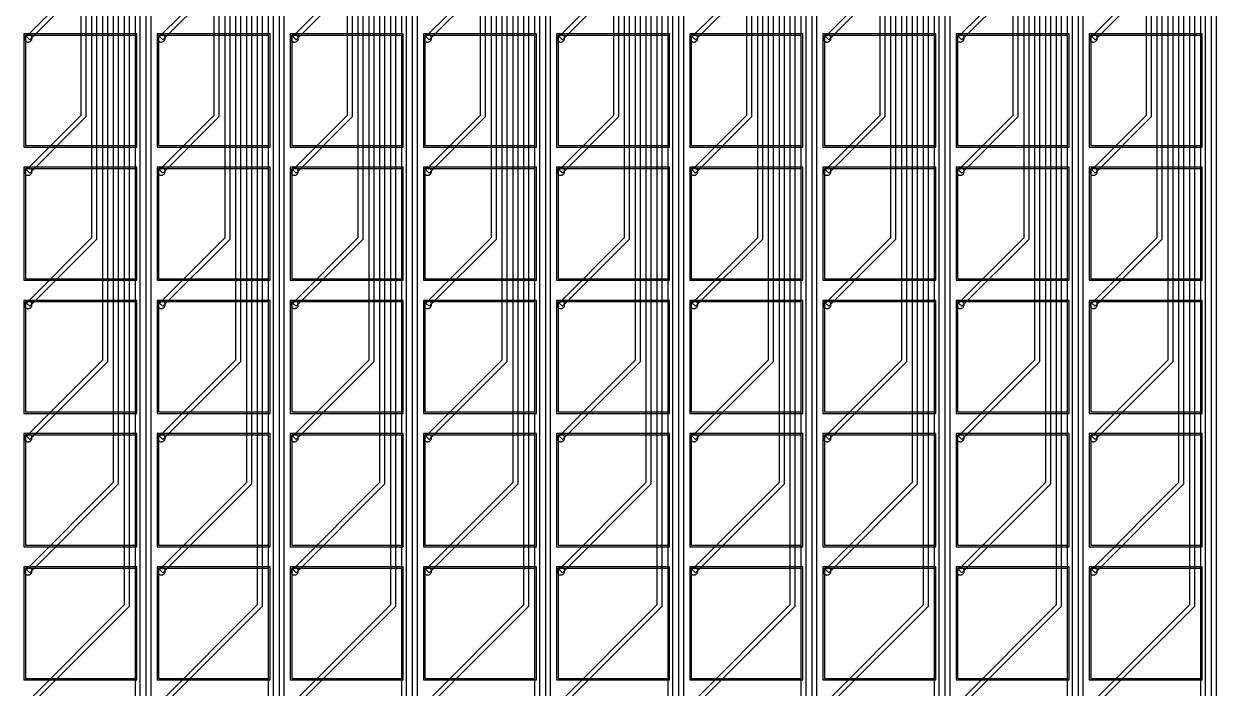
# Model space of a CAD drawing. Header units: metres. Extents: x -514 to 4285, y 130 to 1832.
# Drawn here: x 0 to 770, y 703 to 1132 of the extents above; entities that cross this region are included whole.
import ezdxf

# ---------------------------------------------------------------- set-up
doc = ezdxf.new("R2010")
doc.units = ezdxf.units.M
for name, color, linetype in [('Etching', 1, 'CONTINUOUS'), ('EtchingPad', 2, 'CONTINUOUS'), ('Metal1', 4, 'CONTINUOUS'), ('Metal2', 3, 'CONTINUOUS')]:
    doc.layers.add(name, color=color, linetype=linetype)

msp = doc.modelspace()

# ---------------------------------------------------------------- linework, layer by layer
at = {"layer": 'Etching'}
for points in [[(5.25, 1122.25), (5.23, 1122.58), (5.16, 1122.9), (5.06, 1123.21), (4.92, 1123.5), (4.73, 1123.77), (4.52, 1124.02), (4.27, 1124.23), (4, 1124.42), (3.71, 1124.56), (3.4, 1124.66), (3.08, 1124.73), (2.75, 1124.75), (2.42, 1124.73), (2.1, 1124.66), (1.79, 1124.56), (1.5, 1124.42), (1.23, 1124.23), (0.98, 1124.02), (0.77, 1123.77), (0.58, 1123.5), (0.44, 1123.21), (0.34, 1122.9), (0.27, 1122.58), (0.25, 1122.25), (0.27, 1121.92), (0.34, 1121.6), (0.44, 1121.29), (0.58, 1121), (0.77, 1120.73), (0.98, 1120.48), (1.23, 1120.27), (1.5, 1120.08), (1.79, 1119.94), (2.1, 1119.84), (2.42, 1119.77), (2.75, 1119.75), (3.08, 1119.77), (3.4, 1119.84), (3.71, 1119.94), (4, 1120.08), (4.27, 1120.27), (4.52, 1120.48), (4.73, 1120.73), (4.92, 1121), (5.06, 1121.29), (5.16, 1121.6), (5.23, 1121.92), (5.25, 1122.25)], [(91.25, 1122.25), (91.23, 1122.58), (91.16, 1122.9), (91.06, 1123.21), (90.92, 1123.5), (90.73, 1123.77), (90.52, 1124.02), (90.27, 1124.23), (90, 1124.42), (89.71, 1124.56), (89.4, 1124.66), (89.08, 1124.73), (88.75, 1124.75), (88.42, 1124.73), (88.1, 1124.66), (87.79, 1124.56), (87.5, 1124.42), (87.23, 1124.23), (86.98, 1124.02), (86.77, 1123.77), (86.58, 1123.5), (86.44, 1123.21), (86.34, 1122.9), (86.27, 1122.58), (86.25, 1122.25), (86.27, 1121.92), (86.34, 1121.6), (86.44, 1121.29), (86.58, 1121), (86.77, 1120.73), (86.98, 1120.48), (87.23, 1120.27), (87.5, 1120.08), (87.79, 1119.94), (88.1, 1119.84), (88.42, 1119.77), (88.75, 1119.75), (89.08, 1119.77), (89.4, 1119.84), (89.71, 1119.94), (90, 1120.08), (90.27, 1120.27), (90.52, 1120.48), (90.73, 1120.73), (90.92, 1121), (91.06, 1121.29), (91.16, 1121.6), (91.23, 1121.92), (91.25, 1122.25)], [(177.25, 1122.25), (177.23, 1122.58), (177.16, 1122.9), (177.06, 1123.21), (176.92, 1123.5), (176.73, 1123.77), (176.52, 1124.02), (176.27, 1124.23), (176, 1124.42), (175.71, 1124.56), (175.4, 1124.66), (175.08, 1124.73), (174.75, 1124.75), (174.42, 1124.73), (174.1, 1124.66), (173.79, 1124.56), (173.5, 1124.42), (173.23, 1124.23), (172.98, 1124.02), (172.77, 1123.77), (172.58, 1123.5), (172.44, 1123.21), (172.34, 1122.9), (172.27, 1122.58), (172.25, 1122.25), (172.27, 1121.92), (172.34, 1121.6), (172.44, 1121.29), (172.58, 1121), (172.77, 1120.73), (172.98, 1120.48), (173.23, 1120.27), (173.5, 1120.08), (173.79, 1119.94), (174.1, 1119.84), (174.42, 1119.77), (174.75, 1119.75), (175.08, 1119.77), (175.4, 1119.84), (175.71, 1119.94), (176, 1120.08), (176.27, 1120.27), (176.52, 1120.48), (176.73, 1120.73), (176.92, 1121), (177.06, 1121.29), (177.16, 1121.6), (177.23, 1121.92), (177.25, 1122.25)], [(263.25, 1122.25), (263.23, 1122.58), (263.16, 1122.9), (263.06, 1123.21), (262.92, 1123.5), (262.73, 1123.77), (262.52, 1124.02), (262.27, 1124.23), (262, 1124.42), (261.71, 1124.56), (261.4, 1124.66), (261.08, 1124.73), (260.75, 1124.75), (260.42, 1124.73), (260.1, 1124.66), (259.79, 1124.56), (259.5, 1124.42), (259.23, 1124.23), (258.98, 1124.02), (258.77, 1123.77), (258.58, 1123.5), (258.44, 1123.21), (258.34, 1122.9), (258.27, 1122.58), (258.25, 1122.25), (258.27, 1121.92), (258.34, 1121.6), (258.44, 1121.29), (258.58, 1121), (258.77, 1120.73), (258.98, 1120.48), (259.23, 1120.27), (259.5, 1120.08), (259.79, 1119.94), (260.1, 1119.84), (260.42, 1119.77), (260.75, 1119.75), (261.08, 1119.77), (261.4, 1119.84), (261.71, 1119.94), (262, 1120.08), (262.27, 1120.27), (262.52, 1120.48), (262.73, 1120.73), (262.92, 1121), (263.06, 1121.29), (263.16, 1121.6), (263.23, 1121.92), (263.25, 1122.25)], [(349.25, 1122.25), (349.23, 1122.58), (349.16, 1122.9), (349.06, 1123.21), (348.92, 1123.5), (348.73, 1123.77), (348.52, 1124.02), (348.27, 1124.23), (348, 1124.42), (347.71, 1124.56), (347.4, 1124.66), (347.08, 1124.73), (346.75, 1124.75), (346.42, 1124.73), (346.1, 1124.66), (345.79, 1124.56), (345.5, 1124.42), (345.23, 1124.23), (344.98, 1124.02), (344.77, 1123.77), (344.58, 1123.5), (344.44, 1123.21), (344.34, 1122.9), (344.27, 1122.58), (344.25, 1122.25), (344.27, 1121.92), (344.34, 1121.6), (344.44, 1121.29), (344.58, 1121), (344.77, 1120.73), (344.98, 1120.48), (345.23, 1120.27), (345.5, 1120.08), (345.79, 1119.94), (346.1, 1119.84), (346.42, 1119.77), (346.75, 1119.75), (347.08, 1119.77), (347.4, 1119.84), (347.71, 1119.94), (348, 1120.08), (348.27, 1120.27), (348.52, 1120.48), (348.73, 1120.73), (348.92, 1121), (349.06, 1121.29), (349.16, 1121.6), (349.23, 1121.92), (349.25, 1122.25)], [(435.25, 1122.25), (435.23, 1122.58), (435.16, 1122.9), (435.06, 1123.21), (434.92, 1123.5), (434.73, 1123.77), (434.52, 1124.02), (434.27, 1124.23), (434, 1124.42), (433.71, 1124.56), (433.4, 1124.66), (433.08, 1124.73), (432.75, 1124.75), (432.42, 1124.73), (432.1, 1124.66), (431.79, 1124.56), (431.5, 1124.42), (431.23, 1124.23), (430.98, 1124.02), (430.77, 1123.77), (430.58, 1123.5), (430.44, 1123.21), (430.34, 1122.9), (430.27, 1122.58), (430.25, 1122.25), (430.27, 1121.92), (430.34, 1121.6), (430.44, 1121.29), (430.58, 1121), (430.77, 1120.73), (430.98, 1120.48), (431.23, 1120.27), (431.5, 1120.08), (431.79, 1119.94), (432.1, 1119.84), (432.42, 1119.77), (432.75, 1119.75), (433.08, 1119.77), (433.4, 1119.84), (433.71, 1119.94), (434, 1120.08), (434.27, 1120.27), (434.52, 1120.48), (434.73, 1120.73), (434.92, 1121), (435.06, 1121.29), (435.16, 1121.6), (435.23, 1121.92), (435.25, 1122.25)], [(521.25, 1122.25), (521.23, 1122.58), (521.16, 1122.9), (521.06, 1123.21), (520.92, 1123.5), (520.73, 1123.77), (520.52, 1124.02), (520.27, 1124.23), (520, 1124.42), (519.71, 1124.56), (519.4, 1124.66), (519.08, 1124.73), (518.75, 1124.75), (518.42, 1124.73), (518.1, 1124.66), (517.79, 1124.56), (517.5, 1124.42), (517.23, 1124.23), (516.98, 1124.02), (516.77, 1123.77), (516.58, 1123.5), (516.44, 1123.21), (516.34, 1122.9), (516.27, 1122.58), (516.25, 1122.25), (516.27, 1121.92), (516.34, 1121.6), (516.44, 1121.29), (516.58, 1121), (516.77, 1120.73), (516.98, 1120.48), (517.23, 1120.27), (517.5, 1120.08), (517.79, 1119.94), (518.1, 1119.84), (518.42, 1119.77), (518.75, 1119.75), (519.08, 1119.77), (519.4, 1119.84), (519.71, 1119.94), (520, 1120.08), (520.27, 1120.27), (520.52, 1120.48), (520.73, 1120.73), (520.92, 1121), (521.06, 1121.29), (521.16, 1121.6), (521.23, 1121.92), (521.25, 1122.25)], [(607.25, 1122.25), (607.23, 1122.58), (607.16, 1122.9), (607.06, 1123.21), (606.92, 1123.5), (606.73, 1123.77), (606.52, 1124.02), (606.27, 1124.23), (606, 1124.42), (605.71, 1124.56), (605.4, 1124.66), (605.08, 1124.73), (604.75, 1124.75), (604.42, 1124.73), (604.1, 1124.66), (603.79, 1124.56), (603.5, 1124.42), (603.23, 1124.23), (602.98, 1124.02), (602.77, 1123.77), (602.58, 1123.5), (602.44, 1123.21), (602.34, 1122.9), (602.27, 1122.58), (602.25, 1122.25), (602.27, 1121.92), (602.34, 1121.6), (602.44, 1121.29), (602.58, 1121), (602.77, 1120.73), (602.98, 1120.48), (603.23, 1120.27), (603.5, 1120.08), (603.79, 1119.94), (604.1, 1119.84), (604.42, 1119.77), (604.75, 1119.75), (605.08, 1119.77), (605.4, 1119.84), (605.71, 1119.94), (606, 1120.08), (606.27, 1120.27), (606.52, 1120.48), (606.73, 1120.73), (606.92, 1121), (607.06, 1121.29), (607.16, 1121.6), (607.23, 1121.92), (607.25, 1122.25)], [(693.25, 1122.25), (693.23, 1122.58), (693.16, 1122.9), (693.06, 1123.21), (692.92, 1123.5), (692.73, 1123.77), (692.52, 1124.02), (692.27, 1124.23), (692, 1124.42), (691.71, 1124.56), (691.4, 1124.66), (691.08, 1124.73), (690.75, 1124.75), (690.42, 1124.73), (690.1, 1124.66), (689.79, 1124.56), (689.5, 1124.42), (689.23, 1124.23), (688.98, 1124.02), (688.77, 1123.77), (688.58, 1123.5), (688.44, 1123.21), (688.34, 1122.9), (688.27, 1122.58), (688.25, 1122.25), (688.27, 1121.92), (688.34, 1121.6), (688.44, 1121.29), (688.58, 1121), (688.77, 1120.73), (688.98, 1120.48), (689.23, 1120.27), (689.5, 1120.08), (689.79, 1119.94), (690.1, 1119.84), (690.42, 1119.77), (690.75, 1119.75), (691.08, 1119.77), (691.4, 1119.84), (691.71, 1119.94), (692, 1120.08), (692.27, 1120.27), (692.52, 1120.48), (692.73, 1120.73), (692.92, 1121), (693.06, 1121.29), (693.16, 1121.6), (693.23, 1121.92), (693.25, 1122.25)], [(5.25, 1036.25), (5.23, 1036.58), (5.16, 1036.9), (5.06, 1037.21), (4.92, 1037.5), (4.73, 1037.77), (4.52, 1038.02), (4.27, 1038.23), (4, 1038.42), (3.71, 1038.56), (3.4, 1038.66), (3.08, 1038.73), (2.75, 1038.75), (2.42, 1038.73), (2.1, 1038.66), (1.79, 1038.56), (1.5, 1038.42), (1.23, 1038.23), (0.98, 1038.02), (0.77, 1037.77), (0.58, 1037.5), (0.44, 1037.21), (0.34, 1036.9), (0.27, 1036.58), (0.25, 1036.25), (0.27, 1035.92), (0.34, 1035.6), (0.44, 1035.29), (0.58, 1035), (0.77, 1034.73), (0.98, 1034.48), (1.23, 1034.27), (1.5, 1034.08), (1.79, 1033.94), (2.1, 1033.84), (2.42, 1033.77), (2.75, 1033.75), (3.08, 1033.77), (3.4, 1033.84), (3.71, 1033.94), (4, 1034.08), (4.27, 1034.27), (4.52, 1034.48), (4.73, 1034.73), (4.92, 1035), (5.06, 1035.29), (5.16, 1035.6), (5.23, 1035.92), (5.25, 1036.25)], [(91.25, 1036.25), (91.23, 1036.58), (91.16, 1036.9), (91.06, 1037.21), (90.92, 1037.5), (90.73, 1037.77), (90.52, 1038.02), (90.27, 1038.23), (90, 1038.42), (89.71, 1038.56), (89.4, 1038.66), (89.08, 1038.73), (88.75, 1038.75), (88.42, 1038.73), (88.1, 1038.66), (87.79, 1038.56), (87.5, 1038.42), (87.23, 1038.23), (86.98, 1038.02), (86.77, 1037.77), (86.58, 1037.5), (86.44, 1037.21), (86.34, 1036.9), (86.27, 1036.58), (86.25, 1036.25), (86.27, 1035.92), (86.34, 1035.6), (86.44, 1035.29), (86.58, 1035), (86.77, 1034.73), (86.98, 1034.48), (87.23, 1034.27), (87.5, 1034.08), (87.79, 1033.94), (88.1, 1033.84), (88.42, 1033.77), (88.75, 1033.75), (89.08, 1033.77), (89.4, 1033.84), (89.71, 1033.94), (90, 1034.08), (90.27, 1034.27), (90.52, 1034.48), (90.73, 1034.73), (90.92, 1035), (91.06, 1035.29), (91.16, 1035.6), (91.23, 1035.92), (91.25, 1036.25)], [(177.25, 1036.25), (177.23, 1036.58), (177.16, 1036.9), (177.06, 1037.21), (176.92, 1037.5), (176.73, 1037.77), (176.52, 1038.02), (176.27, 1038.23), (176, 1038.42), (175.71, 1038.56), (175.4, 1038.66), (175.08, 1038.73), (174.75, 1038.75), (174.42, 1038.73), (174.1, 1038.66), (173.79, 1038.56), (173.5, 1038.42), (173.23, 1038.23), (172.98, 1038.02), (172.77, 1037.77), (172.58, 1037.5), (172.44, 1037.21), (172.34, 1036.9), (172.27, 1036.58), (172.25, 1036.25), (172.27, 1035.92), (172.34, 1035.6), (172.44, 1035.29), (172.58, 1035), (172.77, 1034.73), (172.98, 1034.48), (173.23, 1034.27), (173.5, 1034.08), (173.79, 1033.94), (174.1, 1033.84), (174.42, 1033.77), (174.75, 1033.75), (175.08, 1033.77), (175.4, 1033.84), (175.71, 1033.94), (176, 1034.08), (176.27, 1034.27), (176.52, 1034.48), (176.73, 1034.73), (176.92, 1035), (177.06, 1035.29), (177.16, 1035.6), (177.23, 1035.92), (177.25, 1036.25)], [(263.25, 1036.25), (263.23, 1036.58), (263.16, 1036.9), (263.06, 1037.21), (262.92, 1037.5), (262.73, 1037.77), (262.52, 1038.02), (262.27, 1038.23), (262, 1038.42), (261.71, 1038.56), (261.4, 1038.66), (261.08, 1038.73), (260.75, 1038.75), (260.42, 1038.73), (260.1, 1038.66), (259.79, 1038.56), (259.5, 1038.42), (259.23, 1038.23), (258.98, 1038.02), (258.77, 1037.77), (258.58, 1037.5), (258.44, 1037.21), (258.34, 1036.9), (258.27, 1036.58), (258.25, 1036.25), (258.27, 1035.92), (258.34, 1035.6), (258.44, 1035.29), (258.58, 1035), (258.77, 1034.73), (258.98, 1034.48), (259.23, 1034.27), (259.5, 1034.08), (259.79, 1033.94), (260.1, 1033.84), (260.42, 1033.77), (260.75, 1033.75), (261.08, 1033.77), (261.4, 1033.84), (261.71, 1033.94), (262, 1034.08), (262.27, 1034.27), (262.52, 1034.48), (262.73, 1034.73), (262.92, 1035), (263.06, 1035.29), (263.16, 1035.6), (263.23, 1035.92), (263.25, 1036.25)], [(349.25, 1036.25), (349.23, 1036.58), (349.16, 1036.9), (349.06, 1037.21), (348.92, 1037.5), (348.73, 1037.77), (348.52, 1038.02), (348.27, 1038.23), (348, 1038.42), (347.71, 1038.56), (347.4, 1038.66), (347.08, 1038.73), (346.75, 1038.75), (346.42, 1038.73), (346.1, 1038.66), (345.79, 1038.56), (345.5, 1038.42), (345.23, 1038.23), (344.98, 1038.02), (344.77, 1037.77), (344.58, 1037.5), (344.44, 1037.21), (344.34, 1036.9), (344.27, 1036.58), (344.25, 1036.25), (344.27, 1035.92), (344.34, 1035.6), (344.44, 1035.29), (344.58, 1035), (344.77, 1034.73), (344.98, 1034.48), (345.23, 1034.27), (345.5, 1034.08), (345.79, 1033.94), (346.1, 1033.84), (346.42, 1033.77), (346.75, 1033.75), (347.08, 1033.77), (347.4, 1033.84), (347.71, 1033.94), (348, 1034.08), (348.27, 1034.27), (348.52, 1034.48), (348.73, 1034.73), (348.92, 1035), (349.06, 1035.29), (349.16, 1035.6), (349.23, 1035.92), (349.25, 1036.25)], [(435.25, 1036.25), (435.23, 1036.58), (435.16, 1036.9), (435.06, 1037.21), (434.92, 1037.5), (434.73, 1037.77), (434.52, 1038.02), (434.27, 1038.23), (434, 1038.42), (433.71, 1038.56), (433.4, 1038.66), (433.08, 1038.73), (432.75, 1038.75), (432.42, 1038.73), (432.1, 1038.66), (431.79, 1038.56), (431.5, 1038.42), (431.23, 1038.23), (430.98, 1038.02), (430.77, 1037.77), (430.58, 1037.5), (430.44, 1037.21), (430.34, 1036.9), (430.27, 1036.58), (430.25, 1036.25), (430.27, 1035.92), (430.34, 1035.6), (430.44, 1035.29), (430.58, 1035), (430.77, 1034.73), (430.98, 1034.48), (431.23, 1034.27), (431.5, 1034.08), (431.79, 1033.94), (432.1, 1033.84), (432.42, 1033.77), (432.75, 1033.75), (433.08, 1033.77), (433.4, 1033.84), (433.71, 1033.94), (434, 1034.08), (434.27, 1034.27), (434.52, 1034.48), (434.73, 1034.73), (434.92, 1035), (435.06, 1035.29), (435.16, 1035.6), (435.23, 1035.92), (435.25, 1036.25)], [(521.25, 1036.25), (521.23, 1036.58), (521.16, 1036.9), (521.06, 1037.21), (520.92, 1037.5), (520.73, 1037.77), (520.52, 1038.02), (520.27, 1038.23), (520, 1038.42), (519.71, 1038.56), (519.4, 1038.66), (519.08, 1038.73), (518.75, 1038.75), (518.42, 1038.73), (518.1, 1038.66), (517.79, 1038.56), (517.5, 1038.42), (517.23, 1038.23), (516.98, 1038.02), (516.77, 1037.77), (516.58, 1037.5), (516.44, 1037.21), (516.34, 1036.9), (516.27, 1036.58), (516.25, 1036.25), (516.27, 1035.92), (516.34, 1035.6), (516.44, 1035.29), (516.58, 1035), (516.77, 1034.73), (516.98, 1034.48), (517.23, 1034.27), (517.5, 1034.08), (517.79, 1033.94), (518.1, 1033.84), (518.42, 1033.77), (518.75, 1033.75), (519.08, 1033.77), (519.4, 1033.84), (519.71, 1033.94), (520, 1034.08), (520.27, 1034.27), (520.52, 1034.48), (520.73, 1034.73), (520.92, 1035), (521.06, 1035.29), (521.16, 1035.6), (521.23, 1035.92), (521.25, 1036.25)], [(607.25, 1036.25), (607.23, 1036.58), (607.16, 1036.9), (607.06, 1037.21), (606.92, 1037.5), (606.73, 1037.77), (606.52, 1038.02), (606.27, 1038.23), (606, 1038.42), (605.71, 1038.56), (605.4, 1038.66), (605.08, 1038.73), (604.75, 1038.75), (604.42, 1038.73), (604.1, 1038.66), (603.79, 1038.56), (603.5, 1038.42), (603.23, 1038.23), (602.98, 1038.02), (602.77, 1037.77), (602.58, 1037.5), (602.44, 1037.21), (602.34, 1036.9), (602.27, 1036.58), (602.25, 1036.25), (602.27, 1035.92), (602.34, 1035.6), (602.44, 1035.29), (602.58, 1035), (602.77, 1034.73), (602.98, 1034.48), (603.23, 1034.27), (603.5, 1034.08), (603.79, 1033.94), (604.1, 1033.84), (604.42, 1033.77), (604.75, 1033.75), (605.08, 1033.77), (605.4, 1033.84), (605.71, 1033.94), (606, 1034.08), (606.27, 1034.27), (606.52, 1034.48), (606.73, 1034.73), (606.92, 1035), (607.06, 1035.29), (607.16, 1035.6), (607.23, 1035.92), (607.25, 1036.25)], [(693.25, 1036.25), (693.23, 1036.58), (693.16, 1036.9), (693.06, 1037.21), (692.92, 1037.5), (692.73, 1037.77), (692.52, 1038.02), (692.27, 1038.23), (692, 1038.42), (691.71, 1038.56), (691.4, 1038.66), (691.08, 1038.73), (690.75, 1038.75), (690.42, 1038.73), (690.1, 1038.66), (689.79, 1038.56), (689.5, 1038.42), (689.23, 1038.23), (688.98, 1038.02), (688.77, 1037.77), (688.58, 1037.5), (688.44, 1037.21), (688.34, 1036.9), (688.27, 1036.58), (688.25, 1036.25), (688.27, 1035.92), (688.34, 1035.6), (688.44, 1035.29), (688.58, 1035), (688.77, 1034.73), (688.98, 1034.48), (689.23, 1034.27), (689.5, 1034.08), (689.79, 1033.94), (690.1, 1033.84), (690.42, 1033.77), (690.75, 1033.75), (691.08, 1033.77), (691.4, 1033.84), (691.71, 1033.94), (692, 1034.08), (692.27, 1034.27), (692.52, 1034.48), (692.73, 1034.73), (692.92, 1035), (693.06, 1035.29), (693.16, 1035.6), (693.23, 1035.92), (693.25, 1036.25)], [(5.25, 950.25), (5.23, 950.58), (5.16, 950.9), (5.06, 951.21), (4.92, 951.5), (4.73, 951.77), (4.52, 952.02), (4.27, 952.23), (4, 952.42), (3.71, 952.56), (3.4, 952.66), (3.08, 952.73), (2.75, 952.75), (2.42, 952.73), (2.1, 952.66), (1.79, 952.56), (1.5, 952.42), (1.23, 952.23), (0.98, 952.02), (0.77, 951.77), (0.58, 951.5), (0.44, 951.21), (0.34, 950.9), (0.27, 950.58), (0.25, 950.25), (0.27, 949.92), (0.34, 949.6), (0.44, 949.29), (0.58, 949), (0.77, 948.73), (0.98, 948.48), (1.23, 948.27), (1.5, 948.08), (1.79, 947.94), (2.1, 947.84), (2.42, 947.77), (2.75, 947.75), (3.08, 947.77), (3.4, 947.84), (3.71, 947.94), (4, 948.08), (4.27, 948.27), (4.52, 948.48), (4.73, 948.73), (4.92, 949), (5.06, 949.29), (5.16, 949.6), (5.23, 949.92), (5.25, 950.25)], [(91.25, 950.25), (91.23, 950.58), (91.16, 950.9), (91.06, 951.21), (90.92, 951.5), (90.73, 951.77), (90.52, 952.02), (90.27, 952.23), (90, 952.42), (89.71, 952.56), (89.4, 952.66), (89.08, 952.73), (88.75, 952.75), (88.42, 952.73), (88.1, 952.66), (87.79, 952.56), (87.5, 952.42), (87.23, 952.23), (86.98, 952.02), (86.77, 951.77), (86.58, 951.5), (86.44, 951.21), (86.34, 950.9), (86.27, 950.58), (86.25, 950.25), (86.27, 949.92), (86.34, 949.6), (86.44, 949.29), (86.58, 949), (86.77, 948.73), (86.98, 948.48), (87.23, 948.27), (87.5, 948.08), (87.79, 947.94), (88.1, 947.84), (88.42, 947.77), (88.75, 947.75), (89.08, 947.77), (89.4, 947.84), (89.71, 947.94), (90, 948.08), (90.27, 948.27), (90.52, 948.48), (90.73, 948.73), (90.92, 949), (91.06, 949.29), (91.16, 949.6), (91.23, 949.92), (91.25, 950.25)], [(177.25, 950.25), (177.23, 950.58), (177.16, 950.9), (177.06, 951.21), (176.92, 951.5), (176.73, 951.77), (176.52, 952.02), (176.27, 952.23), (176, 952.42), (175.71, 952.56), (175.4, 952.66), (175.08, 952.73), (174.75, 952.75), (174.42, 952.73), (174.1, 952.66), (173.79, 952.56), (173.5, 952.42), (173.23, 952.23), (172.98, 952.02), (172.77, 951.77), (172.58, 951.5), (172.44, 951.21), (172.34, 950.9), (172.27, 950.58), (172.25, 950.25), (172.27, 949.92), (172.34, 949.6), (172.44, 949.29), (172.58, 949), (172.77, 948.73), (172.98, 948.48), (173.23, 948.27), (173.5, 948.08), (173.79, 947.94), (174.1, 947.84), (174.42, 947.77), (174.75, 947.75), (175.08, 947.77), (175.4, 947.84), (175.71, 947.94), (176, 948.08), (176.27, 948.27), (176.52, 948.48), (176.73, 948.73), (176.92, 949), (177.06, 949.29), (177.16, 949.6), (177.23, 949.92), (177.25, 950.25)], [(263.25, 950.25), (263.23, 950.58), (263.16, 950.9), (263.06, 951.21), (262.92, 951.5), (262.73, 951.77), (262.52, 952.02), (262.27, 952.23), (262, 952.42), (261.71, 952.56), (261.4, 952.66), (261.08, 952.73), (260.75, 952.75), (260.42, 952.73), (260.1, 952.66), (259.79, 952.56), (259.5, 952.42), (259.23, 952.23), (258.98, 952.02), (258.77, 951.77), (258.58, 951.5), (258.44, 951.21), (258.34, 950.9), (258.27, 950.58), (258.25, 950.25), (258.27, 949.92), (258.34, 949.6), (258.44, 949.29), (258.58, 949), (258.77, 948.73), (258.98, 948.48), (259.23, 948.27), (259.5, 948.08), (259.79, 947.94), (260.1, 947.84), (260.42, 947.77), (260.75, 947.75), (261.08, 947.77), (261.4, 947.84), (261.71, 947.94), (262, 948.08), (262.27, 948.27), (262.52, 948.48), (262.73, 948.73), (262.92, 949), (263.06, 949.29), (263.16, 949.6), (263.23, 949.92), (263.25, 950.25)], [(349.25, 950.25), (349.23, 950.58), (349.16, 950.9), (349.06, 951.21), (348.92, 951.5), (348.73, 951.77), (348.52, 952.02), (348.27, 952.23), (348, 952.42), (347.71, 952.56), (347.4, 952.66), (347.08, 952.73), (346.75, 952.75), (346.42, 952.73), (346.1, 952.66), (345.79, 952.56), (345.5, 952.42), (345.23, 952.23), (344.98, 952.02), (344.77, 951.77), (344.58, 951.5), (344.44, 951.21), (344.34, 950.9), (344.27, 950.58), (344.25, 950.25), (344.27, 949.92), (344.34, 949.6), (344.44, 949.29), (344.58, 949), (344.77, 948.73), (344.98, 948.48), (345.23, 948.27), (345.5, 948.08), (345.79, 947.94), (346.1, 947.84), (346.42, 947.77), (346.75, 947.75), (347.08, 947.77), (347.4, 947.84), (347.71, 947.94), (348, 948.08), (348.27, 948.27), (348.52, 948.48), (348.73, 948.73), (348.92, 949), (349.06, 949.29), (349.16, 949.6), (349.23, 949.92), (349.25, 950.25)], [(435.25, 950.25), (435.23, 950.58), (435.16, 950.9), (435.06, 951.21), (434.92, 951.5), (434.73, 951.77), (434.52, 952.02), (434.27, 952.23), (434, 952.42), (433.71, 952.56), (433.4, 952.66), (433.08, 952.73), (432.75, 952.75), (432.42, 952.73), (432.1, 952.66), (431.79, 952.56), (431.5, 952.42), (431.23, 952.23), (430.98, 952.02), (430.77, 951.77), (430.58, 951.5), (430.44, 951.21), (430.34, 950.9), (430.27, 950.58), (430.25, 950.25), (430.27, 949.92), (430.34, 949.6), (430.44, 949.29), (430.58, 949), (430.77, 948.73), (430.98, 948.48), (431.23, 948.27), (431.5, 948.08), (431.79, 947.94), (432.1, 947.84), (432.42, 947.77), (432.75, 947.75), (433.08, 947.77), (433.4, 947.84), (433.71, 947.94), (434, 948.08), (434.27, 948.27), (434.52, 948.48), (434.73, 948.73), (434.92, 949), (435.06, 949.29), (435.16, 949.6), (435.23, 949.92), (435.25, 950.25)], [(521.25, 950.25), (521.23, 950.58), (521.16, 950.9), (521.06, 951.21), (520.92, 951.5), (520.73, 951.77), (520.52, 952.02), (520.27, 952.23), (520, 952.42), (519.71, 952.56), (519.4, 952.66), (519.08, 952.73), (518.75, 952.75), (518.42, 952.73), (518.1, 952.66), (517.79, 952.56), (517.5, 952.42), (517.23, 952.23), (516.98, 952.02), (516.77, 951.77), (516.58, 951.5), (516.44, 951.21), (516.34, 950.9), (516.27, 950.58), (516.25, 950.25), (516.27, 949.92), (516.34, 949.6), (516.44, 949.29), (516.58, 949), (516.77, 948.73), (516.98, 948.48), (517.23, 948.27), (517.5, 948.08), (517.79, 947.94), (518.1, 947.84), (518.42, 947.77), (518.75, 947.75), (519.08, 947.77), (519.4, 947.84), (519.71, 947.94), (520, 948.08), (520.27, 948.27), (520.52, 948.48), (520.73, 948.73), (520.92, 949), (521.06, 949.29), (521.16, 949.6), (521.23, 949.92), (521.25, 950.25)], [(607.25, 950.25), (607.23, 950.58), (607.16, 950.9), (607.06, 951.21), (606.92, 951.5), (606.73, 951.77), (606.52, 952.02), (606.27, 952.23), (606, 952.42), (605.71, 952.56), (605.4, 952.66), (605.08, 952.73), (604.75, 952.75), (604.42, 952.73), (604.1, 952.66), (603.79, 952.56), (603.5, 952.42), (603.23, 952.23), (602.98, 952.02), (602.77, 951.77), (602.58, 951.5), (602.44, 951.21), (602.34, 950.9), (602.27, 950.58), (602.25, 950.25), (602.27, 949.92), (602.34, 949.6), (602.44, 949.29), (602.58, 949), (602.77, 948.73), (602.98, 948.48), (603.23, 948.27), (603.5, 948.08), (603.79, 947.94), (604.1, 947.84), (604.42, 947.77), (604.75, 947.75), (605.08, 947.77), (605.4, 947.84), (605.71, 947.94), (606, 948.08), (606.27, 948.27), (606.52, 948.48), (606.73, 948.73), (606.92, 949), (607.06, 949.29), (607.16, 949.6), (607.23, 949.92), (607.25, 950.25)], [(693.25, 950.25), (693.23, 950.58), (693.16, 950.9), (693.06, 951.21), (692.92, 951.5), (692.73, 951.77), (692.52, 952.02), (692.27, 952.23), (692, 952.42), (691.71, 952.56), (691.4, 952.66), (691.08, 952.73), (690.75, 952.75), (690.42, 952.73), (690.1, 952.66), (689.79, 952.56), (689.5, 952.42), (689.23, 952.23), (688.98, 952.02), (688.77, 951.77), (688.58, 951.5), (688.44, 951.21), (688.34, 950.9), (688.27, 950.58), (688.25, 950.25), (688.27, 949.92), (688.34, 949.6), (688.44, 949.29), (688.58, 949), (688.77, 948.73), (688.98, 948.48), (689.23, 948.27), (689.5, 948.08), (689.79, 947.94), (690.1, 947.84), (690.42, 947.77), (690.75, 947.75), (691.08, 947.77), (691.4, 947.84), (691.71, 947.94), (692, 948.08), (692.27, 948.27), (692.52, 948.48), (692.73, 948.73), (692.92, 949), (693.06, 949.29), (693.16, 949.6), (693.23, 949.92), (693.25, 950.25)], [(5.25, 864.25), (5.23, 864.58), (5.16, 864.9), (5.06, 865.21), (4.92, 865.5), (4.73, 865.77), (4.52, 866.02), (4.27, 866.23), (4, 866.42), (3.71, 866.56), (3.4, 866.66), (3.08, 866.73), (2.75, 866.75), (2.42, 866.73), (2.1, 866.66), (1.79, 866.56), (1.5, 866.42), (1.23, 866.23), (0.98, 866.02), (0.77, 865.77), (0.58, 865.5), (0.44, 865.21), (0.34, 864.9), (0.27, 864.58), (0.25, 864.25), (0.27, 863.92), (0.34, 863.6), (0.44, 863.29), (0.58, 863), (0.77, 862.73), (0.98, 862.48), (1.23, 862.27), (1.5, 862.08), (1.79, 861.94), (2.1, 861.84), (2.42, 861.77), (2.75, 861.75), (3.08, 861.77), (3.4, 861.84), (3.71, 861.94), (4, 862.08), (4.27, 862.27), (4.52, 862.48), (4.73, 862.73), (4.92, 863), (5.06, 863.29), (5.16, 863.6), (5.23, 863.92), (5.25, 864.25)], [(91.25, 864.25), (91.23, 864.58), (91.16, 864.9), (91.06, 865.21), (90.92, 865.5), (90.73, 865.77), (90.52, 866.02), (90.27, 866.23), (90, 866.42), (89.71, 866.56), (89.4, 866.66), (89.08, 866.73), (88.75, 866.75), (88.42, 866.73), (88.1, 866.66), (87.79, 866.56), (87.5, 866.42), (87.23, 866.23), (86.98, 866.02), (86.77, 865.77), (86.58, 865.5), (86.44, 865.21), (86.34, 864.9), (86.27, 864.58), (86.25, 864.25), (86.27, 863.92), (86.34, 863.6), (86.44, 863.29), (86.58, 863), (86.77, 862.73), (86.98, 862.48), (87.23, 862.27), (87.5, 862.08), (87.79, 861.94), (88.1, 861.84), (88.42, 861.77), (88.75, 861.75), (89.08, 861.77), (89.4, 861.84), (89.71, 861.94), (90, 862.08), (90.27, 862.27), (90.52, 862.48), (90.73, 862.73), (90.92, 863), (91.06, 863.29), (91.16, 863.6), (91.23, 863.92), (91.25, 864.25)], [(177.25, 864.25), (177.23, 864.58), (177.16, 864.9), (177.06, 865.21), (176.92, 865.5), (176.73, 865.77), (176.52, 866.02), (176.27, 866.23), (176, 866.42), (175.71, 866.56), (175.4, 866.66), (175.08, 866.73), (174.75, 866.75), (174.42, 866.73), (174.1, 866.66), (173.79, 866.56), (173.5, 866.42), (173.23, 866.23), (172.98, 866.02), (172.77, 865.77), (172.58, 865.5), (172.44, 865.21), (172.34, 864.9), (172.27, 864.58), (172.25, 864.25), (172.27, 863.92), (172.34, 863.6), (172.44, 863.29), (172.58, 863), (172.77, 862.73), (172.98, 862.48), (173.23, 862.27), (173.5, 862.08), (173.79, 861.94), (174.1, 861.84), (174.42, 861.77), (174.75, 861.75), (175.08, 861.77), (175.4, 861.84), (175.71, 861.94), (176, 862.08), (176.27, 862.27), (176.52, 862.48), (176.73, 862.73), (176.92, 863), (177.06, 863.29), (177.16, 863.6), (177.23, 863.92), (177.25, 864.25)], [(263.25, 864.25), (263.23, 864.58), (263.16, 864.9), (263.06, 865.21), (262.92, 865.5), (262.73, 865.77), (262.52, 866.02), (262.27, 866.23), (262, 866.42), (261.71, 866.56), (261.4, 866.66), (261.08, 866.73), (260.75, 866.75), (260.42, 866.73), (260.1, 866.66), (259.79, 866.56), (259.5, 866.42), (259.23, 866.23), (258.98, 866.02), (258.77, 865.77), (258.58, 865.5), (258.44, 865.21), (258.34, 864.9), (258.27, 864.58), (258.25, 864.25), (258.27, 863.92), (258.34, 863.6), (258.44, 863.29), (258.58, 863), (258.77, 862.73), (258.98, 862.48), (259.23, 862.27), (259.5, 862.08), (259.79, 861.94), (260.1, 861.84), (260.42, 861.77), (260.75, 861.75), (261.08, 861.77), (261.4, 861.84), (261.71, 861.94), (262, 862.08), (262.27, 862.27), (262.52, 862.48), (262.73, 862.73), (262.92, 863), (263.06, 863.29), (263.16, 863.6), (263.23, 863.92), (263.25, 864.25)], [(349.25, 864.25), (349.23, 864.58), (349.16, 864.9), (349.06, 865.21), (348.92, 865.5), (348.73, 865.77), (348.52, 866.02), (348.27, 866.23), (348, 866.42), (347.71, 866.56), (347.4, 866.66), (347.08, 866.73), (346.75, 866.75), (346.42, 866.73), (346.1, 866.66), (345.79, 866.56), (345.5, 866.42), (345.23, 866.23), (344.98, 866.02), (344.77, 865.77), (344.58, 865.5), (344.44, 865.21), (344.34, 864.9), (344.27, 864.58), (344.25, 864.25), (344.27, 863.92), (344.34, 863.6), (344.44, 863.29), (344.58, 863), (344.77, 862.73), (344.98, 862.48), (345.23, 862.27), (345.5, 862.08), (345.79, 861.94), (346.1, 861.84), (346.42, 861.77), (346.75, 861.75), (347.08, 861.77), (347.4, 861.84), (347.71, 861.94), (348, 862.08), (348.27, 862.27), (348.52, 862.48), (348.73, 862.73), (348.92, 863), (349.06, 863.29), (349.16, 863.6), (349.23, 863.92), (349.25, 864.25)], [(435.25, 864.25), (435.23, 864.58), (435.16, 864.9), (435.06, 865.21), (434.92, 865.5), (434.73, 865.77), (434.52, 866.02), (434.27, 866.23), (434, 866.42), (433.71, 866.56), (433.4, 866.66), (433.08, 866.73), (432.75, 866.75), (432.42, 866.73), (432.1, 866.66), (431.79, 866.56), (431.5, 866.42), (431.23, 866.23), (430.98, 866.02), (430.77, 865.77), (430.58, 865.5), (430.44, 865.21), (430.34, 864.9), (430.27, 864.58), (430.25, 864.25), (430.27, 863.92), (430.34, 863.6), (430.44, 863.29), (430.58, 863), (430.77, 862.73), (430.98, 862.48), (431.23, 862.27), (431.5, 862.08), (431.79, 861.94), (432.1, 861.84), (432.42, 861.77), (432.75, 861.75), (433.08, 861.77), (433.4, 861.84), (433.71, 861.94), (434, 862.08), (434.27, 862.27), (434.52, 862.48), (434.73, 862.73), (434.92, 863), (435.06, 863.29), (435.16, 863.6), (435.23, 863.92), (435.25, 864.25)], [(521.25, 864.25), (521.23, 864.58), (521.16, 864.9), (521.06, 865.21), (520.92, 865.5), (520.73, 865.77), (520.52, 866.02), (520.27, 866.23), (520, 866.42), (519.71, 866.56), (519.4, 866.66), (519.08, 866.73), (518.75, 866.75), (518.42, 866.73), (518.1, 866.66), (517.79, 866.56), (517.5, 866.42), (517.23, 866.23), (516.98, 866.02), (516.77, 865.77), (516.58, 865.5), (516.44, 865.21), (516.34, 864.9), (516.27, 864.58), (516.25, 864.25), (516.27, 863.92), (516.34, 863.6), (516.44, 863.29), (516.58, 863), (516.77, 862.73), (516.98, 862.48), (517.23, 862.27), (517.5, 862.08), (517.79, 861.94), (518.1, 861.84), (518.42, 861.77), (518.75, 861.75), (519.08, 861.77), (519.4, 861.84), (519.71, 861.94), (520, 862.08), (520.27, 862.27), (520.52, 862.48), (520.73, 862.73), (520.92, 863), (521.06, 863.29), (521.16, 863.6), (521.23, 863.92), (521.25, 864.25)], [(607.25, 864.25), (607.23, 864.58), (607.16, 864.9), (607.06, 865.21), (606.92, 865.5), (606.73, 865.77), (606.52, 866.02), (606.27, 866.23), (606, 866.42), (605.71, 866.56), (605.4, 866.66), (605.08, 866.73), (604.75, 866.75), (604.42, 866.73), (604.1, 866.66), (603.79, 866.56), (603.5, 866.42), (603.23, 866.23), (602.98, 866.02), (602.77, 865.77), (602.58, 865.5), (602.44, 865.21), (602.34, 864.9), (602.27, 864.58), (602.25, 864.25), (602.27, 863.92), (602.34, 863.6), (602.44, 863.29), (602.58, 863), (602.77, 862.73), (602.98, 862.48), (603.23, 862.27), (603.5, 862.08), (603.79, 861.94), (604.1, 861.84), (604.42, 861.77), (604.75, 861.75), (605.08, 861.77), (605.4, 861.84), (605.71, 861.94), (606, 862.08), (606.27, 862.27), (606.52, 862.48), (606.73, 862.73), (606.92, 863), (607.06, 863.29), (607.16, 863.6), (607.23, 863.92), (607.25, 864.25)], [(693.25, 864.25), (693.23, 864.58), (693.16, 864.9), (693.06, 865.21), (692.92, 865.5), (692.73, 865.77), (692.52, 866.02), (692.27, 866.23), (692, 866.42), (691.71, 866.56), (691.4, 866.66), (691.08, 866.73), (690.75, 866.75), (690.42, 866.73), (690.1, 866.66), (689.79, 866.56), (689.5, 866.42), (689.23, 866.23), (688.98, 866.02), (688.77, 865.77), (688.58, 865.5), (688.44, 865.21), (688.34, 864.9), (688.27, 864.58), (688.25, 864.25), (688.27, 863.92), (688.34, 863.6), (688.44, 863.29), (688.58, 863), (688.77, 862.73), (688.98, 862.48), (689.23, 862.27), (689.5, 862.08), (689.79, 861.94), (690.1, 861.84), (690.42, 861.77), (690.75, 861.75), (691.08, 861.77), (691.4, 861.84), (691.71, 861.94), (692, 862.08), (692.27, 862.27), (692.52, 862.48), (692.73, 862.73), (692.92, 863), (693.06, 863.29), (693.16, 863.6), (693.23, 863.92), (693.25, 864.25)], [(5.25, 778.25), (5.23, 778.58), (5.16, 778.9), (5.06, 779.21), (4.92, 779.5), (4.73, 779.77), (4.52, 780.02), (4.27, 780.23), (4, 780.42), (3.71, 780.56), (3.4, 780.66), (3.08, 780.73), (2.75, 780.75), (2.42, 780.73), (2.1, 780.66), (1.79, 780.56), (1.5, 780.42), (1.23, 780.23), (0.98, 780.02), (0.77, 779.77), (0.58, 779.5), (0.44, 779.21), (0.34, 778.9), (0.27, 778.58), (0.25, 778.25), (0.27, 777.92), (0.34, 777.6), (0.44, 777.29), (0.58, 777), (0.77, 776.73), (0.98, 776.48), (1.23, 776.27), (1.5, 776.08), (1.79, 775.94), (2.1, 775.84), (2.42, 775.77), (2.75, 775.75), (3.08, 775.77), (3.4, 775.84), (3.71, 775.94), (4, 776.08), (4.27, 776.27), (4.52, 776.48), (4.73, 776.73), (4.92, 777), (5.06, 777.29), (5.16, 777.6), (5.23, 777.92), (5.25, 778.25)], [(91.25, 778.25), (91.23, 778.58), (91.16, 778.9), (91.06, 779.21), (90.92, 779.5), (90.73, 779.77), (90.52, 780.02), (90.27, 780.23), (90, 780.42), (89.71, 780.56), (89.4, 780.66), (89.08, 780.73), (88.75, 780.75), (88.42, 780.73), (88.1, 780.66), (87.79, 780.56), (87.5, 780.42), (87.23, 780.23), (86.98, 780.02), (86.77, 779.77), (86.58, 779.5), (86.44, 779.21), (86.34, 778.9), (86.27, 778.58), (86.25, 778.25), (86.27, 777.92), (86.34, 777.6), (86.44, 777.29), (86.58, 777), (86.77, 776.73), (86.98, 776.48), (87.23, 776.27), (87.5, 776.08), (87.79, 775.94), (88.1, 775.84), (88.42, 775.77), (88.75, 775.75), (89.08, 775.77), (89.4, 775.84), (89.71, 775.94), (90, 776.08), (90.27, 776.27), (90.52, 776.48), (90.73, 776.73), (90.92, 777), (91.06, 777.29), (91.16, 777.6), (91.23, 777.92), (91.25, 778.25)], [(177.25, 778.25), (177.23, 778.58), (177.16, 778.9), (177.06, 779.21), (176.92, 779.5), (176.73, 779.77), (176.52, 780.02), (176.27, 780.23), (176, 780.42), (175.71, 780.56), (175.4, 780.66), (175.08, 780.73), (174.75, 780.75), (174.42, 780.73), (174.1, 780.66), (173.79, 780.56), (173.5, 780.42), (173.23, 780.23), (172.98, 780.02), (172.77, 779.77), (172.58, 779.5), (172.44, 779.21), (172.34, 778.9), (172.27, 778.58), (172.25, 778.25), (172.27, 777.92), (172.34, 777.6), (172.44, 777.29), (172.58, 777), (172.77, 776.73), (172.98, 776.48), (173.23, 776.27), (173.5, 776.08), (173.79, 775.94), (174.1, 775.84), (174.42, 775.77), (174.75, 775.75), (175.08, 775.77), (175.4, 775.84), (175.71, 775.94), (176, 776.08), (176.27, 776.27), (176.52, 776.48), (176.73, 776.73), (176.92, 777), (177.06, 777.29), (177.16, 777.6), (177.23, 777.92), (177.25, 778.25)], [(263.25, 778.25), (263.23, 778.58), (263.16, 778.9), (263.06, 779.21), (262.92, 779.5), (262.73, 779.77), (262.52, 780.02), (262.27, 780.23), (262, 780.42), (261.71, 780.56), (261.4, 780.66), (261.08, 780.73), (260.75, 780.75), (260.42, 780.73), (260.1, 780.66), (259.79, 780.56), (259.5, 780.42), (259.23, 780.23), (258.98, 780.02), (258.77, 779.77), (258.58, 779.5), (258.44, 779.21), (258.34, 778.9), (258.27, 778.58), (258.25, 778.25), (258.27, 777.92), (258.34, 777.6), (258.44, 777.29), (258.58, 777), (258.77, 776.73), (258.98, 776.48), (259.23, 776.27), (259.5, 776.08), (259.79, 775.94), (260.1, 775.84), (260.42, 775.77), (260.75, 775.75), (261.08, 775.77), (261.4, 775.84), (261.71, 775.94), (262, 776.08), (262.27, 776.27), (262.52, 776.48), (262.73, 776.73), (262.92, 777), (263.06, 777.29), (263.16, 777.6), (263.23, 777.92), (263.25, 778.25)], [(349.25, 778.25), (349.23, 778.58), (349.16, 778.9), (349.06, 779.21), (348.92, 779.5), (348.73, 779.77), (348.52, 780.02), (348.27, 780.23), (348, 780.42), (347.71, 780.56), (347.4, 780.66), (347.08, 780.73), (346.75, 780.75), (346.42, 780.73), (346.1, 780.66), (345.79, 780.56), (345.5, 780.42), (345.23, 780.23), (344.98, 780.02), (344.77, 779.77), (344.58, 779.5), (344.44, 779.21), (344.34, 778.9), (344.27, 778.58), (344.25, 778.25), (344.27, 777.92), (344.34, 777.6), (344.44, 777.29), (344.58, 777), (344.77, 776.73), (344.98, 776.48), (345.23, 776.27), (345.5, 776.08), (345.79, 775.94), (346.1, 775.84), (346.42, 775.77), (346.75, 775.75), (347.08, 775.77), (347.4, 775.84), (347.71, 775.94), (348, 776.08), (348.27, 776.27), (348.52, 776.48), (348.73, 776.73), (348.92, 777), (349.06, 777.29), (349.16, 777.6), (349.23, 777.92), (349.25, 778.25)], [(435.25, 778.25), (435.23, 778.58), (435.16, 778.9), (435.06, 779.21), (434.92, 779.5), (434.73, 779.77), (434.52, 780.02), (434.27, 780.23), (434, 780.42), (433.71, 780.56), (433.4, 780.66), (433.08, 780.73), (432.75, 780.75), (432.42, 780.73), (432.1, 780.66), (431.79, 780.56), (431.5, 780.42), (431.23, 780.23), (430.98, 780.02), (430.77, 779.77), (430.58, 779.5), (430.44, 779.21), (430.34, 778.9), (430.27, 778.58), (430.25, 778.25), (430.27, 777.92), (430.34, 777.6), (430.44, 777.29), (430.58, 777), (430.77, 776.73), (430.98, 776.48), (431.23, 776.27), (431.5, 776.08), (431.79, 775.94), (432.1, 775.84), (432.42, 775.77), (432.75, 775.75), (433.08, 775.77), (433.4, 775.84), (433.71, 775.94), (434, 776.08), (434.27, 776.27), (434.52, 776.48), (434.73, 776.73), (434.92, 777), (435.06, 777.29), (435.16, 777.6), (435.23, 777.92), (435.25, 778.25)], [(521.25, 778.25), (521.23, 778.58), (521.16, 778.9), (521.06, 779.21), (520.92, 779.5), (520.73, 779.77), (520.52, 780.02), (520.27, 780.23), (520, 780.42), (519.71, 780.56), (519.4, 780.66), (519.08, 780.73), (518.75, 780.75), (518.42, 780.73), (518.1, 780.66), (517.79, 780.56), (517.5, 780.42), (517.23, 780.23), (516.98, 780.02), (516.77, 779.77), (516.58, 779.5), (516.44, 779.21), (516.34, 778.9), (516.27, 778.58), (516.25, 778.25), (516.27, 777.92), (516.34, 777.6), (516.44, 777.29), (516.58, 777), (516.77, 776.73), (516.98, 776.48), (517.23, 776.27), (517.5, 776.08), (517.79, 775.94), (518.1, 775.84), (518.42, 775.77), (518.75, 775.75), (519.08, 775.77), (519.4, 775.84), (519.71, 775.94), (520, 776.08), (520.27, 776.27), (520.52, 776.48), (520.73, 776.73), (520.92, 777), (521.06, 777.29), (521.16, 777.6), (521.23, 777.92), (521.25, 778.25)], [(607.25, 778.25), (607.23, 778.58), (607.16, 778.9), (607.06, 779.21), (606.92, 779.5), (606.73, 779.77), (606.52, 780.02), (606.27, 780.23), (606, 780.42), (605.71, 780.56), (605.4, 780.66), (605.08, 780.73), (604.75, 780.75), (604.42, 780.73), (604.1, 780.66), (603.79, 780.56), (603.5, 780.42), (603.23, 780.23), (602.98, 780.02), (602.77, 779.77), (602.58, 779.5), (602.44, 779.21), (602.34, 778.9), (602.27, 778.58), (602.25, 778.25), (602.27, 777.92), (602.34, 777.6), (602.44, 777.29), (602.58, 777), (602.77, 776.73), (602.98, 776.48), (603.23, 776.27), (603.5, 776.08), (603.79, 775.94), (604.1, 775.84), (604.42, 775.77), (604.75, 775.75), (605.08, 775.77), (605.4, 775.84), (605.71, 775.94), (606, 776.08), (606.27, 776.27), (606.52, 776.48), (606.73, 776.73), (606.92, 777), (607.06, 777.29), (607.16, 777.6), (607.23, 777.92), (607.25, 778.25)], [(693.25, 778.25), (693.23, 778.58), (693.16, 778.9), (693.06, 779.21), (692.92, 779.5), (692.73, 779.77), (692.52, 780.02), (692.27, 780.23), (692, 780.42), (691.71, 780.56), (691.4, 780.66), (691.08, 780.73), (690.75, 780.75), (690.42, 780.73), (690.1, 780.66), (689.79, 780.56), (689.5, 780.42), (689.23, 780.23), (688.98, 780.02), (688.77, 779.77), (688.58, 779.5), (688.44, 779.21), (688.34, 778.9), (688.27, 778.58), (688.25, 778.25), (688.27, 777.92), (688.34, 777.6), (688.44, 777.29), (688.58, 777), (688.77, 776.73), (688.98, 776.48), (689.23, 776.27), (689.5, 776.08), (689.79, 775.94), (690.1, 775.84), (690.42, 775.77), (690.75, 775.75), (691.08, 775.77), (691.4, 775.84), (691.71, 775.94), (692, 776.08), (692.27, 776.27), (692.52, 776.48), (692.73, 776.73), (692.92, 777), (693.06, 777.29), (693.16, 777.6), (693.23, 777.92), (693.25, 778.25)]]:
    msp.add_lwpolyline(points, close=True, dxfattribs=at)
at = {"layer": 'EtchingPad'}
for points in [[(1, 1053), (72, 1053), (72, 1124), (1, 1124), (1, 1053)], [(87, 1053), (158, 1053), (158, 1124), (87, 1124), (87, 1053)], [(173, 1053), (244, 1053), (244, 1124), (173, 1124), (173, 1053)], [(259, 1053), (330, 1053), (330, 1124), (259, 1124), (259, 1053)], [(345, 1053), (416, 1053), (416, 1124), (345, 1124), (345, 1053)], [(431, 1053), (502, 1053), (502, 1124), (431, 1124), (431, 1053)], [(517, 1053), (588, 1053), (588, 1124), (517, 1124), (517, 1053)], [(603, 1053), (674, 1053), (674, 1124), (603, 1124), (603, 1053)], [(689, 1053), (760, 1053), (760, 1124), (689, 1124), (689, 1053)], [(1, 967), (72, 967), (72, 1038), (1, 1038), (1, 967)], [(87, 967), (158, 967), (158, 1038), (87, 1038), (87, 967)], [(173, 967), (244, 967), (244, 1038), (173, 1038), (173, 967)], [(259, 967), (330, 967), (330, 1038), (259, 1038), (259, 967)], [(345, 967), (416, 967), (416, 1038), (345, 1038), (345, 967)], [(431, 967), (502, 967), (502, 1038), (431, 1038), (431, 967)], [(517, 967), (588, 967), (588, 1038), (517, 1038), (517, 967)], [(603, 967), (674, 967), (674, 1038), (603, 1038), (603, 967)], [(689, 967), (760, 967), (760, 1038), (689, 1038), (689, 967)], [(1, 881), (72, 881), (72, 952), (1, 952), (1, 881)], [(87, 881), (158, 881), (158, 952), (87, 952), (87, 881)], [(173, 881), (244, 881), (244, 952), (173, 952), (173, 881)], [(259, 881), (330, 881), (330, 952), (259, 952), (259, 881)], [(345, 881), (416, 881), (416, 952), (345, 952), (345, 881)], [(431, 881), (502, 881), (502, 952), (431, 952), (431, 881)], [(517, 881), (588, 881), (588, 952), (517, 952), (517, 881)], [(603, 881), (674, 881), (674, 952), (603, 952), (603, 881)], [(689, 881), (760, 881), (760, 952), (689, 952), (689, 881)], [(1, 795), (72, 795), (72, 866), (1, 866), (1, 795)], [(87, 795), (158, 795), (158, 866), (87, 866), (87, 795)], [(173, 795), (244, 795), (244, 866), (173, 866), (173, 795)], [(259, 795), (330, 795), (330, 866), (259, 866), (259, 795)], [(345, 795), (416, 795), (416, 866), (345, 866), (345, 795)], [(431, 795), (502, 795), (502, 866), (431, 866), (431, 795)], [(517, 795), (588, 795), (588, 866), (517, 866), (517, 795)], [(603, 795), (674, 795), (674, 866), (603, 866), (603, 795)], [(689, 795), (760, 795), (760, 866), (689, 866), (689, 795)], [(1, 709), (72, 709), (72, 780), (1, 780), (1, 709)], [(87, 709), (158, 709), (158, 780), (87, 780), (87, 709)], [(173, 709), (244, 709), (244, 780), (173, 780), (173, 709)], [(259, 709), (330, 709), (330, 780), (259, 780), (259, 709)], [(345, 709), (416, 709), (416, 780), (345, 780), (345, 709)], [(431, 709), (502, 709), (502, 780), (431, 780), (431, 709)], [(517, 709), (588, 709), (588, 780), (517, 780), (517, 709)], [(603, 709), (674, 709), (674, 780), (603, 780), (603, 709)], [(689, 709), (760, 709), (760, 780), (689, 780), (689, 709)]]:
    msp.add_lwpolyline(points, close=True, dxfattribs=at)
at = {"layer": 'Metal1'}
for points in [[(75, 1532.5), (75, 676.38), (3.81, 605.19), (1.69, 607.31), (72, 677.62), (72, 1532.5)], [(68, 1532.5), (68, 755.38), (3.81, 691.19), (1.69, 693.31), (65, 756.62), (65, 1532.5)], [(61, 1532.5), (61, 834.38), (3.81, 777.19), (1.69, 779.31), (58, 835.62), (58, 1532.5)], [(54, 1532.5), (54, 913.38), (3.81, 863.19), (1.69, 865.31), (51, 914.62), (51, 1532.5)], [(47, 1532.5), (47, 992.38), (3.81, 949.19), (1.69, 951.31), (44, 993.62), (44, 1532.5)], [(40, 1532.5), (40, 1071.38), (3.81, 1035.19), (1.69, 1037.31), (37, 1072.62), (37, 1532.5)], [(33, 1532.5), (33, 1150.38), (3.81, 1121.19), (1.69, 1123.31), (30, 1151.62), (30, 1532.5)], [(161, 1532.5), (161, 676.38), (89.81, 605.19), (87.69, 607.31), (158, 677.62), (158, 1532.5)], [(154, 1532.5), (154, 755.38), (89.81, 691.19), (87.69, 693.31), (151, 756.62), (151, 1532.5)], [(147, 1532.5), (147, 834.38), (89.81, 777.19), (87.69, 779.31), (144, 835.62), (144, 1532.5)], [(140, 1532.5), (140, 913.38), (89.81, 863.19), (87.69, 865.31), (137, 914.62), (137, 1532.5)], [(133, 1532.5), (133, 992.38), (89.81, 949.19), (87.69, 951.31), (130, 993.62), (130, 1532.5)], [(126, 1532.5), (126, 1071.38), (89.81, 1035.19), (87.69, 1037.31), (123, 1072.62), (123, 1532.5)], [(119, 1532.5), (119, 1150.38), (89.81, 1121.19), (87.69, 1123.31), (116, 1151.62), (116, 1532.5)], [(247, 1532.5), (247, 676.38), (175.81, 605.19), (173.69, 607.31), (244, 677.62), (244, 1532.5)], [(240, 1532.5), (240, 755.38), (175.81, 691.19), (173.69, 693.31), (237, 756.62), (237, 1532.5)], [(233, 1532.5), (233, 834.38), (175.81, 777.19), (173.69, 779.31), (230, 835.62), (230, 1532.5)], [(226, 1532.5), (226, 913.38), (175.81, 863.19), (173.69, 865.31), (223, 914.62), (223, 1532.5)], [(219, 1532.5), (219, 992.38), (175.81, 949.19), (173.69, 951.31), (216, 993.62), (216, 1532.5)], [(212, 1532.5), (212, 1071.38), (175.81, 1035.19), (173.69, 1037.31), (209, 1072.62), (209, 1532.5)], [(205, 1532.5), (205, 1150.38), (175.81, 1121.19), (173.69, 1123.31), (202, 1151.62), (202, 1532.5)], [(333, 1532.5), (333, 676.38), (261.81, 605.19), (259.69, 607.31), (330, 677.62), (330, 1532.5)], [(326, 1532.5), (326, 755.38), (261.81, 691.19), (259.69, 693.31), (323, 756.62), (323, 1532.5)], [(319, 1532.5), (319, 834.38), (261.81, 777.19), (259.69, 779.31), (316, 835.62), (316, 1532.5)], [(312, 1532.5), (312, 913.38), (261.81, 863.19), (259.69, 865.31), (309, 914.62), (309, 1532.5)], [(305, 1532.5), (305, 992.38), (261.81, 949.19), (259.69, 951.31), (302, 993.62), (302, 1532.5)], [(298, 1532.5), (298, 1071.38), (261.81, 1035.19), (259.69, 1037.31), (295, 1072.62), (295, 1532.5)], [(291, 1532.5), (291, 1150.38), (261.81, 1121.19), (259.69, 1123.31), (288, 1151.62), (288, 1532.5)], [(419, 1532.5), (419, 676.38), (347.81, 605.19), (345.69, 607.31), (416, 677.62), (416, 1532.5)], [(412, 1532.5), (412, 755.38), (347.81, 691.19), (345.69, 693.31), (409, 756.62), (409, 1532.5)], [(405, 1532.5), (405, 834.38), (347.81, 777.19), (345.69, 779.31), (402, 835.62), (402, 1532.5)], [(398, 1532.5), (398, 913.38), (347.81, 863.19), (345.69, 865.31), (395, 914.62), (395, 1532.5)], [(391, 1532.5), (391, 992.38), (347.81, 949.19), (345.69, 951.31), (388, 993.62), (388, 1532.5)], [(384, 1532.5), (384, 1071.38), (347.81, 1035.19), (345.69, 1037.31), (381, 1072.62), (381, 1532.5)], [(377, 1532.5), (377, 1150.38), (347.81, 1121.19), (345.69, 1123.31), (374, 1151.62), (374, 1532.5)], [(505, 1532.5), (505, 676.38), (433.81, 605.19), (431.69, 607.31), (502, 677.62), (502, 1532.5)], [(498, 1532.5), (498, 755.38), (433.81, 691.19), (431.69, 693.31), (495, 756.62), (495, 1532.5)], [(491, 1532.5), (491, 834.38), (433.81, 777.19), (431.69, 779.31), (488, 835.62), (488, 1532.5)], [(484, 1532.5), (484, 913.38), (433.81, 863.19), (431.69, 865.31), (481, 914.62), (481, 1532.5)], [(477, 1532.5), (477, 992.38), (433.81, 949.19), (431.69, 951.31), (474, 993.62), (474, 1532.5)], [(470, 1532.5), (470, 1071.38), (433.81, 1035.19), (431.69, 1037.31), (467, 1072.62), (467, 1532.5)], [(463, 1532.5), (463, 1150.38), (433.81, 1121.19), (431.69, 1123.31), (460, 1151.62), (460, 1532.5)], [(591, 1532.5), (591, 676.38), (519.81, 605.19), (517.69, 607.31), (588, 677.62), (588, 1532.5)], [(584, 1532.5), (584, 755.38), (519.81, 691.19), (517.69, 693.31), (581, 756.62), (581, 1532.5)], [(577, 1532.5), (577, 834.38), (519.81, 777.19), (517.69, 779.31), (574, 835.62), (574, 1532.5)], [(570, 1532.5), (570, 913.38), (519.81, 863.19), (517.69, 865.31), (567, 914.62), (567, 1532.5)], [(563, 1532.5), (563, 992.38), (519.81, 949.19), (517.69, 951.31), (560, 993.62), (560, 1532.5)], [(556, 1532.5), (556, 1071.38), (519.81, 1035.19), (517.69, 1037.31), (553, 1072.62), (553, 1532.5)], [(549, 1532.5), (549, 1150.38), (519.81, 1121.19), (517.69, 1123.31), (546, 1151.62), (546, 1532.5)], [(677, 1532.5), (677, 676.38), (605.81, 605.19), (603.69, 607.31), (674, 677.62), (674, 1532.5)], [(670, 1532.5), (670, 755.38), (605.81, 691.19), (603.69, 693.31), (667, 756.62), (667, 1532.5)], [(663, 1532.5), (663, 834.38), (605.81, 777.19), (603.69, 779.31), (660, 835.62), (660, 1532.5)], [(656, 1532.5), (656, 913.38), (605.81, 863.19), (603.69, 865.31), (653, 914.62), (653, 1532.5)], [(649, 1532.5), (649, 992.38), (605.81, 949.19), (603.69, 951.31), (646, 993.62), (646, 1532.5)], [(642, 1532.5), (642, 1071.38), (605.81, 1035.19), (603.69, 1037.31), (639, 1072.62), (639, 1532.5)], [(635, 1532.5), (635, 1150.38), (605.81, 1121.19), (603.69, 1123.31), (632, 1151.62), (632, 1532.5)], [(770, 1532.5), (770, 597.38), (691.81, 519.19), (689.69, 521.31), (767, 598.62), (767, 1532.5)], [(763, 1532.5), (763, 676.38), (691.81, 605.19), (689.69, 607.31), (760, 677.62), (760, 1532.5)], [(756, 1532.5), (756, 755.38), (691.81, 691.19), (689.69, 693.31), (753, 756.62), (753, 1532.5)], [(749, 1532.5), (749, 834.38), (691.81, 777.19), (689.69, 779.31), (746, 835.62), (746, 1532.5)], [(742, 1532.5), (742, 913.38), (691.81, 863.19), (689.69, 865.31), (739, 914.62), (739, 1532.5)], [(735, 1532.5), (735, 992.38), (691.81, 949.19), (689.69, 951.31), (732, 993.62), (732, 1532.5)], [(728, 1532.5), (728, 1071.38), (691.81, 1035.19), (689.69, 1037.31), (725, 1072.62), (725, 1532.5)], [(721, 1532.5), (721, 1150.38), (691.81, 1121.19), (689.69, 1123.31), (718, 1151.62), (718, 1532.5)], [(1.69, 521.31), (79, 598.62), (79, 1492.69), (88.12, 1501.81), (90.24, 1499.69), (82, 1491.45), (82, 597.38), (3.81, 519.19)], [(87.69, 521.31), (165, 598.62), (165, 1492.69), (174.12, 1501.81), (176.24, 1499.69), (168, 1491.45), (168, 597.38), (89.81, 519.19)], [(173.69, 521.31), (251, 598.62), (251, 1492.69), (260.12, 1501.81), (262.24, 1499.69), (254, 1491.45), (254, 597.38), (175.81, 519.19)], [(259.69, 521.31), (337, 598.62), (337, 1492.69), (346.12, 1501.81), (348.24, 1499.69), (340, 1491.45), (340, 597.38), (261.81, 519.19)], [(345.69, 521.31), (423, 598.62), (423, 1492.69), (432.12, 1501.81), (434.24, 1499.69), (426, 1491.45), (426, 597.38), (347.81, 519.19)], [(431.69, 521.31), (509, 598.62), (509, 1492.69), (518.12, 1501.81), (520.24, 1499.69), (512, 1491.45), (512, 597.38), (433.81, 519.19)], [(517.69, 521.31), (595, 598.62), (595, 1492.69), (604.12, 1501.81), (606.24, 1499.69), (598, 1491.45), (598, 597.38), (519.81, 519.19)], [(603.69, 521.31), (681, 598.62), (681, 1492.69), (690.12, 1501.81), (692.24, 1499.69), (684, 1491.45), (684, 597.38), (605.81, 519.19)]]:
    msp.add_lwpolyline(points, close=True, dxfattribs=at)
at = {"layer": 'Metal2'}
for points in [[(0, 1052), (73, 1052), (73, 1125), (0, 1125), (0, 1052)], [(86, 1052), (159, 1052), (159, 1125), (86, 1125), (86, 1052)], [(172, 1052), (245, 1052), (245, 1125), (172, 1125), (172, 1052)], [(258, 1052), (331, 1052), (331, 1125), (258, 1125), (258, 1052)], [(344, 1052), (417, 1052), (417, 1125), (344, 1125), (344, 1052)], [(430, 1052), (503, 1052), (503, 1125), (430, 1125), (430, 1052)], [(516, 1052), (589, 1052), (589, 1125), (516, 1125), (516, 1052)], [(602, 1052), (675, 1052), (675, 1125), (602, 1125), (602, 1052)], [(688, 1052), (761, 1052), (761, 1125), (688, 1125), (688, 1052)], [(0, 966), (73, 966), (73, 1039), (0, 1039), (0, 966)], [(86, 966), (159, 966), (159, 1039), (86, 1039), (86, 966)], [(172, 966), (245, 966), (245, 1039), (172, 1039), (172, 966)], [(258, 966), (331, 966), (331, 1039), (258, 1039), (258, 966)], [(344, 966), (417, 966), (417, 1039), (344, 1039), (344, 966)], [(430, 966), (503, 966), (503, 1039), (430, 1039), (430, 966)], [(516, 966), (589, 966), (589, 1039), (516, 1039), (516, 966)], [(602, 966), (675, 966), (675, 1039), (602, 1039), (602, 966)], [(688, 966), (761, 966), (761, 1039), (688, 1039), (688, 966)], [(0, 880), (73, 880), (73, 953), (0, 953), (0, 880)], [(86, 880), (159, 880), (159, 953), (86, 953), (86, 880)], [(172, 880), (245, 880), (245, 953), (172, 953), (172, 880)], [(258, 880), (331, 880), (331, 953), (258, 953), (258, 880)], [(344, 880), (417, 880), (417, 953), (344, 953), (344, 880)], [(430, 880), (503, 880), (503, 953), (430, 953), (430, 880)], [(516, 880), (589, 880), (589, 953), (516, 953), (516, 880)], [(602, 880), (675, 880), (675, 953), (602, 953), (602, 880)], [(688, 880), (761, 880), (761, 953), (688, 953), (688, 880)], [(0, 794), (73, 794), (73, 867), (0, 867), (0, 794)], [(86, 794), (159, 794), (159, 867), (86, 867), (86, 794)], [(172, 794), (245, 794), (245, 867), (172, 867), (172, 794)], [(258, 794), (331, 794), (331, 867), (258, 867), (258, 794)], [(344, 794), (417, 794), (417, 867), (344, 867), (344, 794)], [(430, 794), (503, 794), (503, 867), (430, 867), (430, 794)], [(516, 794), (589, 794), (589, 867), (516, 867), (516, 794)], [(602, 794), (675, 794), (675, 867), (602, 867), (602, 794)], [(688, 794), (761, 794), (761, 867), (688, 867), (688, 794)], [(0, 708), (73, 708), (73, 781), (0, 781), (0, 708)], [(86, 708), (159, 708), (159, 781), (86, 781), (86, 708)], [(172, 708), (245, 708), (245, 781), (172, 781), (172, 708)], [(258, 708), (331, 708), (331, 781), (258, 781), (258, 708)], [(344, 708), (417, 708), (417, 781), (344, 781), (344, 708)], [(430, 708), (503, 708), (503, 781), (430, 781), (430, 708)], [(516, 708), (589, 708), (589, 781), (516, 781), (516, 708)], [(602, 708), (675, 708), (675, 781), (602, 781), (602, 708)], [(688, 708), (761, 708), (761, 781), (688, 781), (688, 708)]]:
    msp.add_lwpolyline(points, close=True, dxfattribs=at)

doc.saveas('drawing.dxf')
